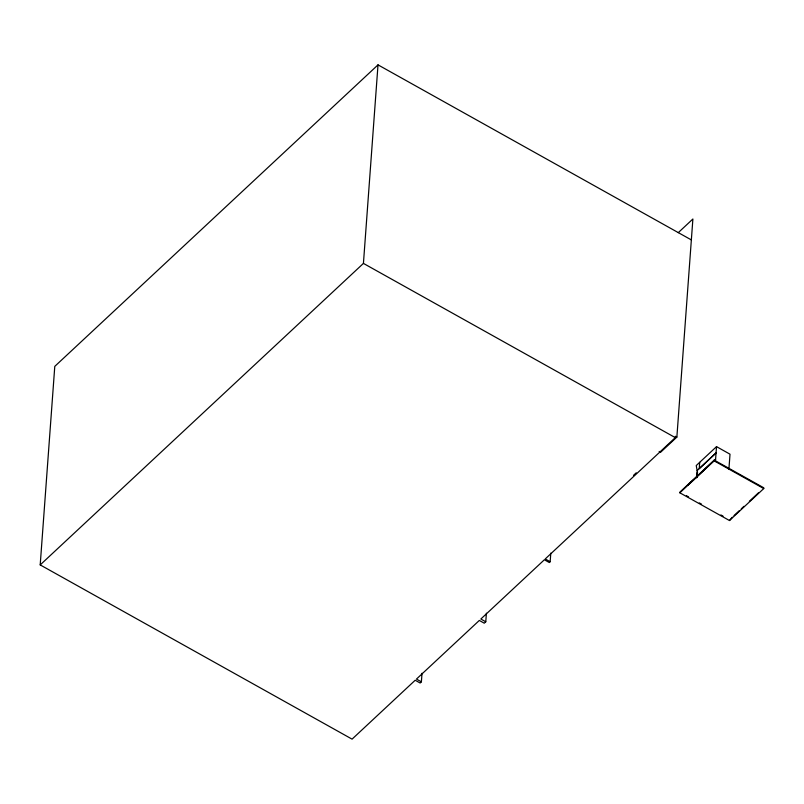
<?xml version="1.0" encoding="UTF-8"?>
<svg xmlns="http://www.w3.org/2000/svg" width="804" height="804" viewBox="0 0 804 804"><rect width="100%" height="100%" fill="white"/><g stroke="black" fill="none" stroke-linecap="round" stroke-linejoin="round"><path stroke-width="1.21" d="M422.02 673.239L421.386 681.832L420.13 683.008L415.196 680.244L352.072 739.137L40.2 564.91L54.783 366.373L378.011 64.863L691.35 239.914M40.2 564.91L363.428 263.4L378.011 64.863M421.386 681.832L416.462 679.078L479.325 620.437L484.249 623.19L485.777 621.773L486.41 613.181M485.777 621.773L480.842 619.02L544.368 559.765L549.303 562.519L550.167 561.715L550.79 553.122M550.167 561.715L545.233 558.951L675.3 437.627L675.4 436.27L676.867 437.095L660.617 452.25L659.149 451.436M676.867 437.095L692.887 219.01L678.244 232.668M679.862 492.812L679.923 492.058L714.183 460.099L763.8 487.807L763.75 488.561L729.479 520.53L679.862 492.812L715.59 459.345L696.666 477.003M696.656 477.134L697.138 470.591L696.234 465.556L716.525 446.632L730.012 454.2L728.906 469.204M696.827 477.697L697.53 472.109M697.138 477.405L697.43 472.682M699.701 462.32L699.239 468.631L716.062 452.933L697.138 470.591M714.183 460.099L714.133 460.843L763.75 488.561M715.429 461.546L716.525 446.632M729.479 520.53L732.243 517.253M633.522 475.345L636.265 472.782M734.042 515.565L739.449 510.52M741.258 508.842L743.961 506.319M749.368 501.274L758.393 492.862M688.847 484.269L693.852 479.626M695.52 478.078L697.189 476.531L688.204 485.013M363.428 263.4L675.3 437.627M686.395 495.676L688.546 496.882M699.329 502.902L701.49 504.108M720.907 514.952L723.057 516.158"/></g></svg>
